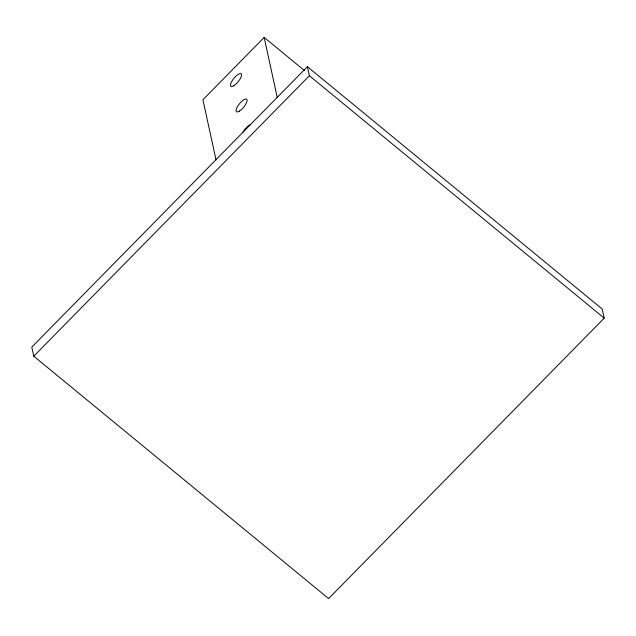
<?xml version="1.0" encoding="UTF-8"?>
<svg xmlns="http://www.w3.org/2000/svg" width="636" height="636" viewBox="0 0 636 636"><rect width="100%" height="100%" fill="white"/><g stroke="black" fill="none" stroke-linecap="round" stroke-linejoin="round"><path stroke-width="0.95" d="M304.541 70.612L264.163 37.413L202.924 99.741L216.017 159.819M307.395 66.661L31.8 347.113L33.78 356.2L328.605 598.587L604.2 318.135L602.22 309.048L307.395 66.661L309.374 75.748L604.2 318.135M33.78 356.2L309.374 75.748M264.163 37.413L277.264 97.499M242.729 132.55A8.101 2.719 -50.6 0 1 250.52 124.624M239.446 111.101A8.101 2.719 -50.6 0 0 247.094 99.852A8.101 2.719 -50.6 0 0 238.214 105.433A8.101 2.719 -50.6 0 0 239.446 111.101M233.897 85.661A8.101 2.719 -50.6 0 0 241.553 74.412A8.101 2.719 -50.6 0 0 232.665 79.993A8.101 2.719 -50.6 0 0 233.897 85.661"/></g></svg>
